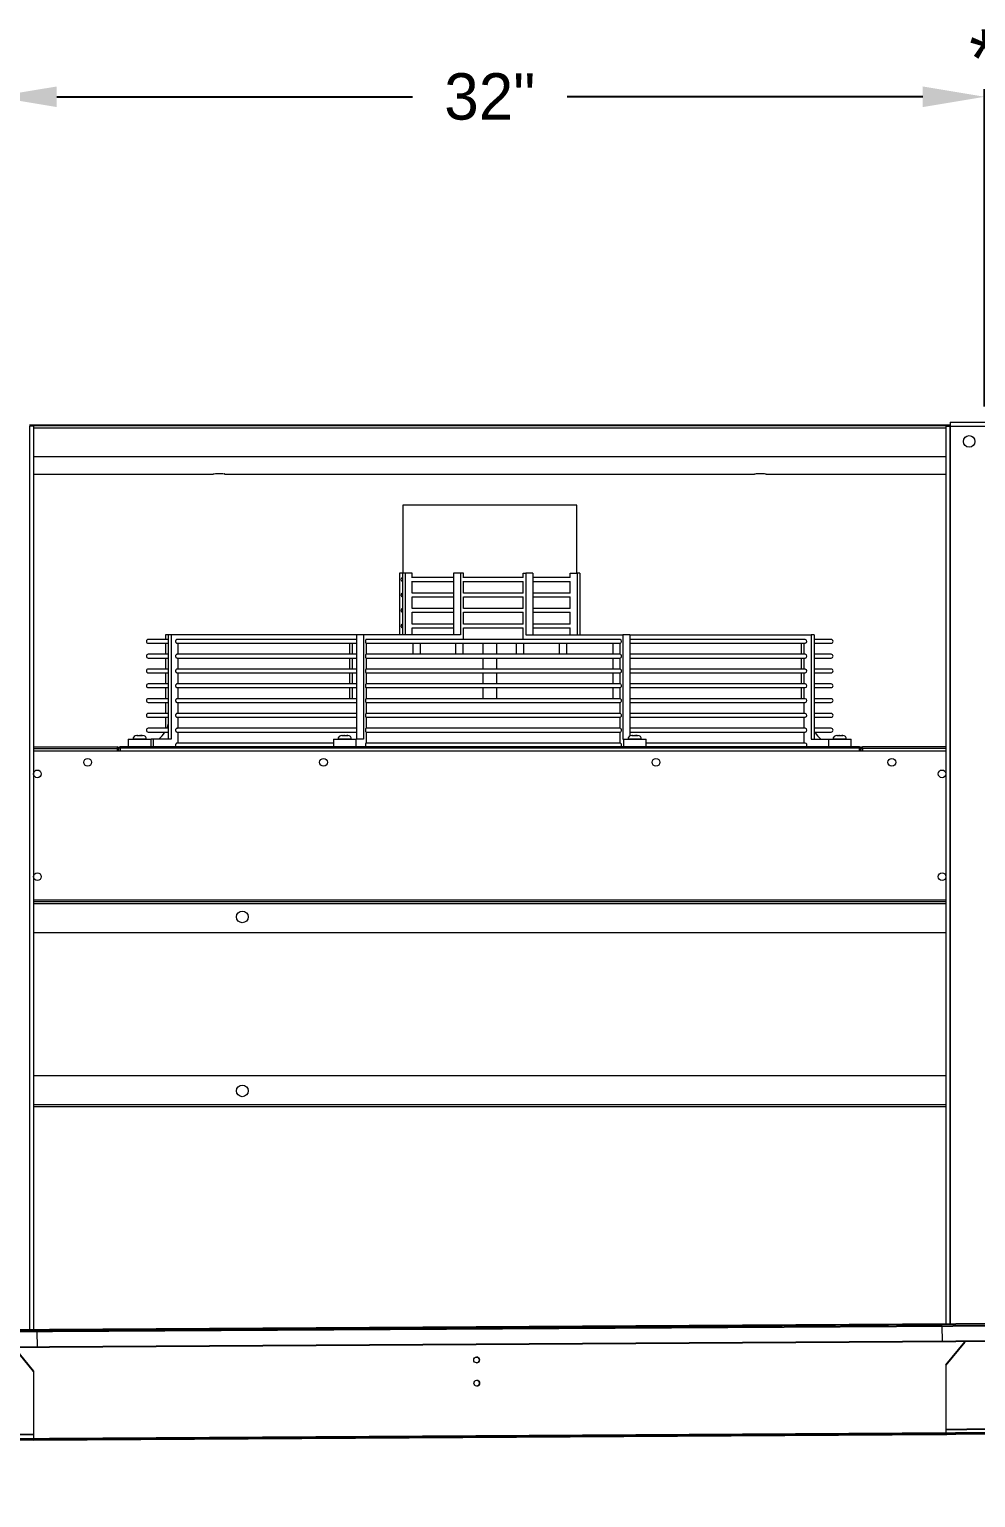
# Model space of a CAD drawing. Extents: x 6 to 271, y -23 to 146.
# Drawn here: x 131.39 to 161.99, y 41.8 to 89.28 of the extents above; entities that cross this region are included whole.
import ezdxf
from ezdxf.enums import TextEntityAlignment as Align

# ---------------------------------------------------------------- set-up
doc = ezdxf.new("R2010")
doc.units = 0
doc.header["$MEASUREMENT"] = 0
doc.layers.get('0').update_dxf_attribs({"linetype": 'CONTINUOUS'})
doc.layers.get('Defpoints').update_dxf_attribs({"linetype": 'CONTINUOUS'})
doc.dimstyles.get("Standard").update_dxf_attribs({"dimtxt": 1.5, "dimasz": 2, "dimexe": 0.25, "dimexo": 0.5, "dimgap": 0.75, "dimtad": 0, "dimtih": 1, "dimtoh": 1, "dimdec": 4, "dimzin": 0, "dimdsep": 46, "dimlunit": 5, "dimtxsty": 'STANDARD', "dimcen": 0.125, "dimclrd": 1, "dimclre": 1, "dimclrt": 1, "dimadec": 0, "dimazin": 0, "dimtfac": 1, "dimtdec": 4, "dimtofl": 0, "dimtmove": 0, "dimatfit": 3, "dimfxl": 1, "dimfrac": 2, "dimtolj": 1, "dimtzin": 0, "dimarcsym": 0})

# ---------------------------------------------------------------- blocks, each defined once
blk = doc.blocks.new('*D30')
at = {"color": 7, "lineweight": -2}
for p, q in [((265.292, 43.996), (265.292, 34.557)), ((90.295, 42.907), (90.295, 34.557)), ((92.295, 34.807), (174.794, 34.807)), ((263.292, 34.807), (180.794, 34.807))]:
    blk.add_line(p, q, dxfattribs=at)
at = {"color": 7}
for points in [[(92.295, 35.141), (92.295, 34.474), (90.295, 34.807)], [(263.292, 35.141), (263.292, 34.474), (265.292, 34.807)]]:
    blk.add_solid(points, dxfattribs=at)
at = {"layer": 'Defpoints', "color": 0}
for p in [(265.292, 44.496), (90.295, 43.407), (265.292, 34.807)]:
    blk.add_point(p, dxfattribs=at)
at = {"color": 7, "insert": (177.794, 34.807), "char_height": 1.5, "attachment_point": 5}
blk.add_mtext('\\A1;175"', dxfattribs=at)
blk = doc.blocks.new('*D33')
at = {"color": 7, "lineweight": -2}
for p, q in [((130.277, 77.078), (130.277, 87.348)), ((132.277, 87.098), (143.777, 87.098)), ((160.277, 87.098), (148.777, 87.098)), ((162.277, 77.078), (162.277, 87.348))]:
    blk.add_line(p, q, dxfattribs=at)
at = {"color": 7}
for points in [[(132.277, 87.431), (132.277, 86.764), (130.277, 87.098)], [(160.277, 87.431), (160.277, 86.764), (162.277, 87.098)]]:
    blk.add_solid(points, dxfattribs=at)
at = {"layer": 'Defpoints', "color": 0}
for p in [(162.277, 87.098), (130.277, 76.578), (162.277, 76.578)]:
    blk.add_point(p, dxfattribs=at)
at = {"color": 7, "insert": (146.277, 87.098), "char_height": 1.5, "attachment_point": 5}
blk.add_mtext('\\A1;32"', dxfattribs=at)

msp = doc.modelspace()

# ---------------------------------------------------------------- linework, layer by layer
at = {"color": 0, "linetype": 'Continuous', "lineweight": 15}
for p, q in [((131.3912, 76.49439), (161.1622, 76.49439)), ((131.3922, 76.44268), (131.3912, 76.44268)), ((131.5267, 76.44268), (131.3922, 76.44268)), ((131.3922, 76.44268), (131.3922, 47.21861)), ((131.5267, 76.44268), (131.5267, 47.21945)), ((161.0267, 76.44268), (161.0267, 47.40268)), ((161.0267, 76.44268), (161.1612, 76.44268)), ((161.1612, 76.44268), (161.1612, 47.40351)), ((161.1622, 76.44268), (161.1612, 76.44268)), ((161.1622, 76.57818), (161.1622, 76.44368)), ((161.1622, 76.57818), (163.3912, 76.57818)), ((161.1622, 76.44368), (163.3912, 76.44368)), ((161.1622, 76.44268), (161.1622, 76.44368)), ((161.1622, 76.44268), (163.3912, 76.44268)), ((161.1622, 47.40352), (161.1622, 76.44268)), ((131.5267, 76.38968), (161.0267, 76.38968)), ((131.5267, 75.46093), (161.0267, 75.46093)), ((131.5267, 74.89885), (137.3392, 74.89885)), ((137.7142, 74.89885), (154.8392, 74.89885)), ((155.2142, 74.89885), (161.0267, 74.89885)), ((147.353, 73.88918), (143.4642, 73.88918)), ((149.0892, 73.88918), (147.353, 73.88918)), ((143.35948, 71.69818), (143.35948, 69.70318)), ((143.45286, 71.69818), (143.35948, 71.69818)), ((143.54623, 71.69818), (143.45286, 71.69818)), ((143.45286, 71.69818), (143.45286, 69.70318)), ((143.54623, 71.69818), (143.54623, 69.70318)), ((143.77166, 71.69818), (143.54623, 71.69818)), ((143.77166, 71.54736), (143.77166, 71.69818)), ((145.33245, 71.69818), (145.10703, 71.69818)), ((145.10703, 71.69818), (145.10703, 69.70318)), ((145.33245, 71.69818), (145.33245, 69.70318)), ((145.42583, 71.69818), (145.33245, 71.69818)), ((145.42583, 71.54736), (145.42583, 71.69818)), ((147.353, 71.5483), (147.353, 71.69818)), ((147.353, 71.69818), (147.44637, 71.69818)), ((147.44637, 71.69818), (147.44637, 69.70318)), ((147.6718, 71.69818), (147.44637, 71.69818)), ((147.6718, 71.69818), (147.6718, 69.70318)), ((148.87511, 71.5483), (148.87511, 71.69818)), ((148.87511, 71.69818), (149.10054, 71.69818)), ((149.10054, 71.69818), (149.10054, 69.70318)), ((149.19391, 71.69818), (149.10054, 71.69818)), ((149.19391, 71.69818), (149.19391, 69.70318)), ((145.10703, 71.5483), (143.77166, 71.5483)), ((143.77166, 71.04736), (143.77166, 71.42923)), ((143.77166, 71.4283), (145.10703, 71.4283)), ((147.353, 71.5483), (145.42583, 71.5483)), ((145.42583, 71.04736), (145.42583, 71.42923)), ((145.42583, 71.4283), (147.353, 71.4283)), ((147.353, 71.0483), (147.353, 71.4283)), ((148.87511, 71.5483), (147.6718, 71.5483)), ((147.6718, 71.4283), (148.87511, 71.4283)), ((148.87511, 71.0483), (148.87511, 71.4283)), ((145.10703, 71.0483), (143.77166, 71.0483)), ((143.77166, 70.54736), (143.77166, 70.92923)), ((143.77166, 70.9283), (145.10703, 70.9283)), ((147.353, 71.0483), (145.42583, 71.0483)), ((145.42583, 70.54736), (145.42583, 70.92923)), ((145.42583, 70.9283), (147.353, 70.9283)), ((147.353, 70.5483), (147.353, 70.9283)), ((148.87511, 71.0483), (147.6718, 71.0483)), ((147.6718, 70.9283), (148.87511, 70.9283)), ((148.87511, 70.5483), (148.87511, 70.9283)), ((145.10703, 70.5483), (143.77166, 70.5483)), ((143.77166, 70.04736), (143.77166, 70.42923)), ((143.77166, 70.4283), (145.10703, 70.4283)), ((147.353, 70.5483), (145.42583, 70.5483)), ((145.42583, 70.04736), (145.42583, 70.42923)), ((145.42583, 70.4283), (147.353, 70.4283)), ((147.353, 70.0483), (147.353, 70.4283)), ((148.87511, 70.5483), (147.6718, 70.5483)), ((147.6718, 70.4283), (148.87511, 70.4283)), ((148.87511, 70.0483), (148.87511, 70.4283)), ((145.10703, 70.0483), (143.77166, 70.0483)), ((143.77166, 69.70318), (143.77166, 69.92923)), ((143.77166, 69.9283), (145.10703, 69.9283)), ((147.353, 70.0483), (145.42583, 70.0483)), ((145.42583, 69.5483), (145.42583, 69.92923)), ((145.42583, 69.9283), (147.353, 69.9283)), ((147.353, 69.5483), (147.353, 69.9283)), ((148.87511, 70.0483), (147.6718, 70.0483)), ((147.6718, 69.9283), (148.87511, 69.9283)), ((148.87511, 69.70318), (148.87511, 69.9283)), ((135.88306, 69.5483), (135.23659, 69.5483)), ((135.23659, 69.4283), (135.88306, 69.4283)), ((135.78968, 69.70318), (135.78968, 69.5483)), ((135.88306, 69.70318), (135.78968, 69.70318)), ((135.78968, 69.4283), (135.78968, 69.06963)), ((135.97643, 69.70318), (135.88306, 69.70318)), ((135.88306, 69.70318), (135.88306, 66.32218)), ((135.97643, 69.70318), (135.97643, 66.32218)), ((141.97151, 69.70318), (135.97643, 69.70318)), ((136.17283, 69.4283), (141.97151, 69.4283)), ((141.97151, 69.5483), (136.1729, 69.5483)), ((136.20185, 69.06963), (136.20185, 69.4283)), ((141.74608, 69.4283), (141.74608, 69.06963)), ((141.83946, 69.06963), (141.83946, 69.4283)), ((142.19694, 69.70318), (141.97151, 69.70318)), ((141.97151, 69.70318), (141.97151, 66.32218)), ((142.19694, 69.70318), (142.19694, 66.32218)), ((145.33245, 69.70318), (142.19694, 69.70318)), ((142.27829, 69.4283), (150.50157, 69.4283)), ((150.50157, 69.5483), (142.27842, 69.5483)), ((142.29031, 69.06963), (142.29031, 69.4283)), ((147.44637, 69.70318), (150.58189, 69.70318)), ((150.26309, 69.06963), (150.26309, 69.4283)), ((150.48851, 69.06963), (150.48851, 69.4283)), ((150.58189, 69.70318), (150.58189, 66.32218)), ((150.80731, 69.70318), (150.58189, 69.70318)), ((150.80731, 69.70318), (150.80731, 66.43027)), ((150.80731, 69.70318), (156.67034, 69.70318)), ((156.47643, 69.5483), (150.80731, 69.5483)), ((150.80731, 69.4283), (156.47643, 69.4283)), ((156.35154, 69.06963), (156.35154, 69.4283)), ((156.44491, 69.06963), (156.44491, 69.4283)), ((156.67034, 69.70318), (156.67034, 66.32218)), ((156.76372, 69.70318), (156.67034, 69.70318)), ((156.76372, 69.70318), (156.76372, 66.32218)), ((157.31681, 69.5483), (156.76372, 69.5483)), ((156.76372, 69.4283), (157.31681, 69.4283)), ((135.88306, 69.06963), (135.23659, 69.06963)), ((135.23659, 68.94963), (135.88306, 68.94963)), ((135.78968, 68.94963), (135.78968, 68.59096)), ((136.17283, 68.94963), (141.97151, 68.94963)), ((141.97151, 69.06963), (136.1729, 69.06963)), ((136.20185, 68.59096), (136.20185, 68.94963)), ((141.74608, 68.94963), (141.74608, 68.59096)), ((141.83946, 68.59096), (141.83946, 68.94963)), ((142.27829, 68.94963), (150.50157, 68.94963)), ((150.50157, 69.06963), (142.27842, 69.06963)), ((142.29031, 68.59096), (142.29031, 68.94963)), ((150.26309, 68.59096), (150.26309, 68.94963)), ((150.48851, 68.59096), (150.48851, 68.94963)), ((156.47643, 69.06963), (150.80731, 69.06963)), ((150.80731, 68.94963), (156.47643, 68.94963)), ((156.35154, 68.59096), (156.35154, 68.94963)), ((156.44491, 68.59096), (156.44491, 68.94963)), ((157.31681, 69.06963), (156.76372, 69.06963)), ((156.76372, 68.94963), (157.31681, 68.94963)), ((135.88306, 68.59096), (135.23659, 68.59096)), ((135.23659, 68.47097), (135.88306, 68.47097)), ((135.78968, 68.47097), (135.78968, 68.1123)), ((136.17283, 68.47097), (141.97151, 68.47097)), ((141.97151, 68.59096), (136.1729, 68.59096)), ((136.20185, 68.1123), (136.20185, 68.47097)), ((141.74608, 68.47097), (141.74608, 68.1123)), ((141.83946, 68.1123), (141.83946, 68.47097)), ((142.27829, 68.47097), (150.50157, 68.47097)), ((150.50157, 68.59096), (142.27842, 68.59096)), ((142.29031, 68.1123), (142.29031, 68.47097)), ((150.26309, 68.1123), (150.26309, 68.47097)), ((150.48851, 68.1123), (150.48851, 68.47097)), ((156.47643, 68.59096), (150.80731, 68.59096)), ((150.80731, 68.47097), (156.47643, 68.47097)), ((156.35154, 68.1123), (156.35154, 68.47097)), ((156.44491, 68.1123), (156.44491, 68.47097)), ((157.31681, 68.59096), (156.76372, 68.59096)), ((156.76372, 68.47097), (157.31681, 68.47097)), ((135.88306, 68.1123), (135.23659, 68.1123)), ((135.23659, 67.9923), (135.88306, 67.9923)), ((135.78968, 67.9923), (135.78968, 67.63363)), ((136.17283, 67.9923), (141.97151, 67.9923)), ((141.97151, 68.1123), (136.1729, 68.1123)), ((136.20185, 67.63363), (136.20185, 67.9923)), ((141.74608, 67.9923), (141.74608, 67.63363)), ((141.83946, 67.63363), (141.83946, 67.9923)), ((142.27829, 67.9923), (150.50157, 67.9923)), ((150.50157, 68.1123), (142.27842, 68.1123)), ((142.29031, 67.63363), (142.29031, 67.9923)), ((150.26309, 67.63363), (150.26309, 67.9923)), ((150.48851, 67.63363), (150.48851, 67.9923)), ((156.47643, 68.1123), (150.80731, 68.1123)), ((150.80731, 67.9923), (156.47643, 67.9923)), ((156.35154, 67.63363), (156.35154, 67.9923)), ((156.44491, 67.63363), (156.44491, 67.9923)), ((157.31681, 68.1123), (156.76372, 68.1123)), ((156.76372, 67.9923), (157.31681, 67.9923)), ((135.88306, 67.63363), (135.23659, 67.63363)), ((135.23659, 67.51363), (135.88306, 67.51363)), ((135.78968, 67.51363), (135.78968, 67.15497)), ((136.17283, 67.51363), (141.97151, 67.51363)), ((141.97151, 67.63363), (136.1729, 67.63363)), ((136.20185, 67.15497), (136.20185, 67.51363)), ((142.27829, 67.51363), (150.50157, 67.51363)), ((150.50157, 67.63363), (142.27842, 67.63363)), ((142.29031, 67.15497), (142.29031, 67.51363)), ((150.48851, 67.15497), (150.48851, 67.51363)), ((156.47643, 67.63363), (150.80731, 67.63363)), ((150.80731, 67.51363), (156.47643, 67.51363)), ((156.44491, 67.15497), (156.44491, 67.51363)), ((157.31681, 67.63363), (156.76372, 67.63363)), ((156.76372, 67.51363), (157.31681, 67.51363)), ((135.88306, 67.15497), (135.23659, 67.15497)), ((135.23659, 67.03497), (135.88306, 67.03497)), ((135.78968, 67.03497), (135.78968, 66.6763)), ((136.17283, 67.03497), (141.97151, 67.03497)), ((141.97151, 67.15497), (136.1729, 67.15497)), ((136.20185, 66.6763), (136.20185, 67.03497)), ((142.27829, 67.03497), (150.50157, 67.03497)), ((150.50157, 67.15497), (142.27842, 67.15497)), ((142.29031, 66.6763), (142.29031, 67.03497)), ((150.48851, 66.6763), (150.48851, 67.03497)), ((156.47643, 67.15497), (150.80731, 67.15497)), ((150.80731, 67.03497), (156.47643, 67.03497)), ((156.44491, 66.6763), (156.44491, 67.03497)), ((157.31681, 67.15497), (156.76372, 67.15497)), ((156.76372, 67.03497), (157.31681, 67.03497)), ((135.88306, 66.6763), (135.23659, 66.6763)), ((135.23659, 66.5563), (135.88306, 66.5563)), ((136.17283, 66.5563), (141.97151, 66.5563)), ((141.97151, 66.6763), (136.1729, 66.6763)), ((136.20185, 66.19764), (136.20185, 66.5563)), ((142.27829, 66.5563), (150.50157, 66.5563)), ((150.50157, 66.6763), (142.27842, 66.6763)), ((142.29031, 66.19764), (142.29031, 66.5563)), ((150.48851, 66.19764), (150.48851, 66.5563)), ((156.47643, 66.6763), (150.80731, 66.6763)), ((150.80731, 66.5563), (156.47643, 66.5563)), ((156.44491, 66.19764), (156.44491, 66.5563)), ((157.31681, 66.6763), (156.76372, 66.6763)), ((156.76372, 66.5563), (157.31681, 66.5563)), ((131.5267, 66.07818), (134.2257, 66.07818)), ((131.5267, 66.02718), (134.2257, 66.02718)), ((134.2257, 66.07818), (134.2257, 66.02718)), ((134.2257, 66.02718), (134.2257, 65.95318)), ((134.2767, 66.02718), (134.2267, 66.02718)), ((134.2267, 66.02718), (134.2267, 65.95318)), ((134.32449, 66.02938), (134.2767, 66.02938)), ((134.2767, 66.02938), (134.2767, 65.95318)), ((134.32449, 66.02938), (134.32449, 65.95318)), ((158.2279, 66.07818), (134.3255, 66.07818)), ((134.3255, 66.07818), (134.3255, 66.02938)), ((158.2279, 66.02938), (134.3255, 66.02938)), ((134.3255, 66.02938), (134.3255, 65.95318)), ((134.59017, 66.32218), (134.61827, 66.32218)), ((134.61827, 66.32218), (135.32817, 66.32218)), ((135.17792, 66.32318), (134.74042, 66.32318)), ((134.86442, 66.44718), (134.86458, 66.44718)), ((134.86731, 66.44718), (134.86458, 66.44718)), ((134.86731, 66.44718), (134.87781, 66.44718)), ((134.8885, 66.44718), (134.87781, 66.44718)), ((134.8885, 66.44718), (134.96454, 66.44718)), ((134.97608, 66.44718), (134.96454, 66.44718)), ((134.98237, 66.44718), (134.97608, 66.44718)), ((134.98237, 66.44718), (135.00773, 66.44718)), ((135.02227, 66.44718), (135.00773, 66.44718)), ((135.02227, 66.44718), (135.05392, 66.44718)), ((135.39346, 66.32218), (135.32817, 66.32218)), ((135.39346, 66.32218), (135.39346, 66.07818)), ((135.97643, 66.32218), (135.39346, 66.32218)), ((141.21983, 66.19764), (136.1729, 66.19764)), ((141.21983, 66.32218), (141.24791, 66.32218)), ((141.24791, 66.32218), (141.95783, 66.32218)), ((141.80758, 66.32318), (141.37008, 66.32318)), ((141.49407, 66.44718), (141.52573, 66.44718)), ((141.54027, 66.44718), (141.52573, 66.44718)), ((141.54027, 66.44718), (141.56563, 66.44718)), ((141.57191, 66.44718), (141.56563, 66.44718)), ((141.58347, 66.44718), (141.57191, 66.44718)), ((141.58347, 66.44718), (141.65951, 66.44718)), ((141.67018, 66.44718), (141.65951, 66.44718)), ((141.67018, 66.44718), (141.68069, 66.44718)), ((141.68342, 66.44718), (141.68069, 66.44718)), ((141.68342, 66.44718), (141.68357, 66.44718)), ((142.19694, 66.32218), (141.95783, 66.32218)), ((150.50157, 66.19764), (142.27842, 66.19764)), ((150.58189, 66.32218), (150.59557, 66.32218)), ((150.59557, 66.32218), (150.62366, 66.32218)), ((150.62366, 66.32218), (151.33357, 66.32218)), ((150.76247, 66.32318), (150.74582, 66.32318)), ((151.18332, 66.32318), (150.76247, 66.32318)), ((150.86982, 66.44718), (150.86997, 66.44718)), ((150.8727, 66.44718), (150.86997, 66.44718)), ((150.8727, 66.44718), (150.88321, 66.44718)), ((150.89389, 66.44718), (150.88321, 66.44718)), ((150.89389, 66.44718), (150.96993, 66.44718)), ((150.98148, 66.44718), (150.96993, 66.44718)), ((150.98776, 66.44718), (150.98148, 66.44718)), ((150.98776, 66.44718), (151.01313, 66.44718)), ((151.02767, 66.44718), (151.01313, 66.44718)), ((151.02767, 66.44718), (151.05932, 66.44718)), ((156.47643, 66.19764), (151.33357, 66.19764)), ((156.67034, 66.32218), (157.22522, 66.32218)), ((157.22522, 66.32218), (157.25331, 66.32218)), ((157.25331, 66.32218), (157.96322, 66.32218)), ((157.51051, 66.32318), (157.37547, 66.32318)), ((157.49947, 66.44718), (157.53112, 66.44718)), ((157.81297, 66.32318), (157.51051, 66.32318)), ((157.54566, 66.44718), (157.53112, 66.44718)), ((157.54566, 66.44718), (157.57103, 66.44718)), ((157.57731, 66.44718), (157.57103, 66.44718)), ((157.58886, 66.44718), (157.57731, 66.44718)), ((157.58886, 66.44718), (157.6649, 66.44718)), ((157.67558, 66.44718), (157.6649, 66.44718)), ((157.67558, 66.44718), (157.68609, 66.44718)), ((157.68882, 66.44718), (157.68609, 66.44718)), ((157.68882, 66.44718), (157.68897, 66.44718)), ((158.2279, 66.07818), (158.2279, 66.02938)), ((158.2279, 66.02938), (158.2279, 65.95318)), ((158.2289, 66.02938), (158.2767, 66.02938)), ((158.2289, 65.95318), (158.2289, 66.02938)), ((158.2767, 65.95318), (158.2767, 66.02938)), ((158.3267, 66.02718), (158.2767, 66.02718)), ((158.3267, 66.02718), (158.3267, 65.95318)), ((158.3277, 66.02718), (158.3277, 66.07818)), ((161.0267, 66.07818), (158.3277, 66.07818)), ((158.3277, 65.95318), (158.3277, 66.02718)), ((161.0267, 66.02718), (158.3277, 66.02718)), ((131.5267, 65.95318), (161.0267, 65.95318)), ((131.5267, 61.12918), (161.0267, 61.12918)), ((131.5267, 61.12818), (161.0267, 61.12818)), ((131.5267, 61.07818), (161.0267, 61.07818)), ((131.5267, 61.01468), (161.0267, 61.01468)), ((131.5267, 60.07818), (161.0267, 60.07818)), ((131.5267, 55.45318), (161.0267, 55.45318)), ((131.5267, 54.51668), (161.0267, 54.51668)), ((131.5267, 54.45318), (161.0267, 54.45318)), ((131.64759, 47.2202), (160.89702, 47.40187)), ((131.64759, 47.2202), (131.64786, 47.176)), ((131.64786, 47.176), (160.8973, 47.35768)), ((131.65104, 46.66428), (131.64786, 47.176)), ((160.8973, 47.35768), (160.89702, 47.40187)), ((160.8973, 47.35768), (160.90047, 46.84596)), ((131.5267, 46.6628), (161.0267, 46.84604)), ((160.90047, 46.84596), (131.65104, 46.66428)), ((131.65104, 46.66428), (131.65104, 46.66357)), ((161.0267, 46.08477), (161.0267, 43.87111)), ((131.5267, 45.88601), (131.5267, 43.71334)), ((131.5267, 43.71375), (161.0267, 43.89698)), ((131.5267, 43.66274), (161.0267, 43.84598))]:
    msp.add_line(p, q, dxfattribs=at)
at = {"color": 0}
for p, q in [((260.14511, 48.01833), (96.39827, 47.00125)), ((96.39854, 46.95706), (195.64663, 47.57352)), ((195.64981, 47.06109), (96.5267, 46.44541)), ((130.91616, 46.63176), (131.5267, 45.88601)), ((161.63724, 46.83052), (161.0267, 46.08477)), ((96.5267, 43.49635), (260.0267, 44.5119)), ((260.0267, 44.4609), (96.5267, 43.44535)), ((131.5267, 43.83834), (129.0267, 43.79735)), ((163.5267, 44.0371), (161.0267, 43.99611)), ((161.0267, 43.87111), (161.0267, 43.82011))]:
    msp.add_line(p, q, dxfattribs=at)
at = {"color": 0, "linetype": 'Continuous', "lineweight": 15, "flags": 128}
for points in [[(137.3392, 74.89885), (137.34679, 74.90491), (137.36896, 74.91047), (137.40391, 74.9151), (137.44881, 74.9184), (137.50001, 74.92013), (137.55338, 74.92013), (137.60459, 74.9184), (137.64949, 74.9151), (137.68443, 74.91047), (137.7066, 74.90491), (137.7142, 74.89885)], [(137.7142, 74.89885), (137.70653, 74.9049), (137.70142, 74.90662)], [(154.8392, 74.89885), (154.84679, 74.90491), (154.86896, 74.91047), (154.90391, 74.9151), (154.94881, 74.9184), (155.00001, 74.92013), (155.05338, 74.92013), (155.10459, 74.9184), (155.14948, 74.9151), (155.18443, 74.91047), (155.2066, 74.90491), (155.2142, 74.89885)], [(155.2142, 74.89885), (155.20654, 74.9049), (155.20142, 74.90662)], [(150.50157, 69.5483), (150.50162, 69.5483), (150.5109, 69.54312), (150.51858, 69.52859), (150.52336, 69.50719), (150.52442, 69.48257), (150.52159, 69.45892), (150.51534, 69.44028), (150.50674, 69.42984), (150.50157, 69.4283)], [(150.50157, 69.06963), (150.50582, 69.06859), (150.51419, 69.05976), (150.5206, 69.04318), (150.52408, 69.02142), (150.52408, 68.99784), (150.5206, 68.97608), (150.51419, 68.9595), (150.50582, 68.95067), (150.50157, 68.94963)], [(150.50157, 68.59096), (150.50582, 68.58993), (150.51419, 68.58109), (150.5206, 68.56451), (150.52408, 68.54275), (150.52408, 68.51917), (150.5206, 68.49742), (150.51419, 68.48084), (150.50582, 68.472), (150.50157, 68.47097)], [(150.50157, 68.1123), (150.50582, 68.11126), (150.51419, 68.10242), (150.5206, 68.08585), (150.52408, 68.06409), (150.52408, 68.04051), (150.5206, 68.01875), (150.51419, 68.00217), (150.50582, 67.99334), (150.50157, 67.9923)], [(150.50157, 67.63363), (150.50582, 67.63259), (150.51419, 67.62376), (150.5206, 67.60718), (150.52408, 67.58542), (150.52408, 67.56184), (150.5206, 67.54008), (150.51419, 67.52351), (150.50582, 67.51467), (150.50157, 67.51363)], [(150.50157, 67.15497), (150.50582, 67.15393), (150.51419, 67.14509), (150.5206, 67.12852), (150.52408, 67.10676), (150.52408, 67.08318), (150.5206, 67.06142), (150.51419, 67.04484), (150.50582, 67.03601), (150.50157, 67.03497)], [(135.88306, 66.8211), (135.8445, 66.70485), (135.83253, 66.6763)], [(150.50157, 66.6763), (150.50582, 66.67526), (150.51419, 66.66643), (150.5206, 66.64985), (150.52408, 66.62809), (150.52408, 66.60451), (150.5206, 66.58275), (150.51419, 66.56618), (150.50582, 66.55734), (150.50157, 66.5563)], [(150.50157, 66.19764), (150.50608, 66.19647), (150.51451, 66.18719), (150.52089, 66.17004), (150.5242, 66.14774), (150.52391, 66.12383), (150.52251, 66.11306)]]:
    msp.add_lwpolyline(points, dxfattribs=at)
at = {"color": 0, "linetype": 'Continuous', "lineweight": 15}
for centre, radius in [((161.7767, 75.95318), 0.1875), ((133.2767, 65.57818), 0.125), ((140.9017, 65.57818), 0.125), ((151.6517, 65.57818), 0.125), ((159.2767, 65.57818), 0.125), ((131.6517, 65.20318), 0.125), ((160.9017, 65.20318), 0.125), ((131.6517, 61.87918), 0.125), ((160.9017, 61.87918), 0.125), ((138.2767, 60.57818), 0.1875), ((138.2767, 54.95318), 0.1875), ((145.85088, 46.25176), 0.09375), ((145.85553, 45.50178), 0.09375)]:
    msp.add_circle(centre, radius, dxfattribs=at)
for centre, radius, start, end in [((143.4642, 71.4883), 0.06, 100.892283, 259.107717), ((143.4642, 70.9883), 0.06, 100.892283, 259.107717), ((143.4642, 70.4883), 0.06, 100.892283, 259.107717), ((143.4642, 69.9883), 0.06, 100.892283, 259.107717), ((135.23658, 69.4883), 0.06, 90, 270), ((156.47326, 69.4883), 0.06008, 273.025613, 86.974387), ((157.31681, 69.4883), 0.06, 270, 90), ((135.23658, 69.00963), 0.06, 90, 270), ((156.47314, 69.00963), 0.06009, 273.142971, 86.857029), ((157.31681, 69.00963), 0.06, 270, 90), ((135.23658, 68.53096), 0.06, 90, 270), ((156.47314, 68.53096), 0.06009, 273.14141, 86.85859), ((157.31681, 68.53096), 0.06, 270, 90), ((135.23658, 68.0523), 0.06, 90, 270), ((156.47314, 68.0523), 0.06009, 273.142971, 86.857029), ((157.31681, 68.0523), 0.06, 270, 90), ((135.23658, 67.57363), 0.06, 90, 270), ((156.47314, 67.57363), 0.06009, 273.14141, 86.85859), ((157.31681, 67.57363), 0.06, 270, 90), ((135.23658, 67.09497), 0.06, 90, 270), ((156.47314, 67.09497), 0.06009, 273.142971, 86.857029), ((157.31681, 67.09497), 0.06, 270, 90), ((135.23658, 66.6163), 0.06, 90, 270), ((134.9164, 67.07718), 1, 310.97463, 328.608789), ((156.47314, 66.6163), 0.06009, 273.142971, 86.857029), ((157.637, 67.07718), 1, 211.391211, 229.02537), ((157.31681, 66.6163), 0.06, 270, 90), ((134.2257, 66.02718), 0.051, 0, 90), ((134.2257, 66.02718), 0.001, 0, 90), ((134.3255, 66.02938), 0.0488, 90, 180), ((134.3255, 66.02938), 0.001, 90, 180), ((134.86442, 66.32318), 0.124, 90, 180), ((135.05392, 66.32318), 0.124, 0, 90), ((141.49408, 66.32318), 0.124, 90, 180), ((141.68358, 66.32318), 0.124, 0, 90), ((150.86982, 66.32318), 0.124, 90, 180), ((151.05932, 66.32318), 0.124, 0, 90), ((156.47294, 66.13814), 0.0596, 335.107681, 86.642469), ((157.49947, 66.32318), 0.124, 90, 180), ((157.68897, 66.32318), 0.124, 0, 90), ((158.2279, 66.02938), 0.0488, 360, 90), ((158.2279, 66.02938), 0.001, 0, 90), ((158.3277, 66.02718), 0.051, 90, 180), ((158.3277, 66.02718), 0.001, 90, 180), ((160.87567, 46.84544), 0.0248, 359.56387, 1.196893), ((145.8503, 46.25176), 0.09375, 0.355877, 90.181096), ((145.8503, 46.25176), 0.09375, 270.530665, 0.355877), ((145.85496, 45.50177), 0.09375, 0.355877, 90.181098), ((145.85496, 45.50177), 0.09375, 270.530662, 0.355877)]:
    msp.add_arc(centre, radius, start, end, dxfattribs=at)
for points in [[(161.1622, 76.45318), (131.3912, 76.45318)], [(131.5267, 74.89844), (137.3392, 74.89844)], [(137.7142, 74.89844), (154.8392, 74.89844)], [(155.2142, 74.89844), (161.0267, 74.89844)], [(143.4642, 73.88918), (143.4642, 71.69818)], [(149.0892, 71.69818), (149.0892, 73.88918)], [(143.78657, 69.4283), (143.78657, 69.06963)], [(144.03656, 69.06963), (144.03656, 69.4283)], [(145.17203, 69.4283), (145.17203, 69.06963)], [(145.42203, 69.06963), (145.42203, 69.4283)], [(146.0502, 69.4283), (146.0502, 69.06963)], [(146.5032, 69.06963), (146.5032, 69.4283)], [(147.13137, 69.4283), (147.13137, 69.06963)], [(147.38137, 69.06963), (147.38137, 69.4283)], [(148.51683, 69.4283), (148.51683, 69.06963)], [(148.76683, 69.06963), (148.76683, 69.4283)], [(146.0502, 68.94963), (146.0502, 68.59096)], [(146.5032, 68.59096), (146.5032, 68.94963)], [(146.0502, 68.47097), (146.0502, 68.1123)], [(146.5032, 68.1123), (146.5032, 68.47097)], [(146.0502, 67.9923), (146.0502, 67.63363)], [(146.5032, 67.63363), (146.5032, 67.9923)], [(134.59017, 66.32218), (134.59017, 66.07818)], [(134.74042, 66.32318), (134.74042, 66.32218)], [(134.86458, 66.44718), (134.8606, 66.44711)], [(134.8606, 66.44711), (134.86731, 66.44718)], [(134.87781, 66.44718), (134.88452, 66.44711)], [(134.88452, 66.44711), (134.8885, 66.44718)], [(134.96454, 66.44718), (134.96618, 66.44711)], [(134.96618, 66.44711), (134.98237, 66.44718)], [(135.00773, 66.44718), (135.02392, 66.44711)], [(135.02392, 66.44711), (135.02227, 66.44718)], [(135.17792, 66.32218), (135.17792, 66.32318)], [(135.32817, 66.07818), (135.32817, 66.32218)], [(141.21983, 66.32218), (141.21983, 66.07818)], [(141.37008, 66.32318), (141.37008, 66.32218)], [(141.52573, 66.44718), (141.52408, 66.44711)], [(141.52408, 66.44711), (141.54027, 66.44718)], [(141.56563, 66.44718), (141.58182, 66.44711)], [(141.58182, 66.44711), (141.58347, 66.44718)], [(141.65951, 66.44718), (141.66348, 66.44711)], [(141.66348, 66.44711), (141.67018, 66.44718)], [(141.68069, 66.44718), (141.6874, 66.44711)], [(141.6874, 66.44711), (141.68342, 66.44718)], [(141.80758, 66.32218), (141.80758, 66.32318)], [(141.95783, 66.07818), (141.95783, 66.32218)], [(150.59557, 66.32218), (150.59557, 66.07818)], [(150.74582, 66.32318), (150.74582, 66.32218)], [(150.86997, 66.44718), (150.866, 66.44711)], [(150.866, 66.44711), (150.8727, 66.44718)], [(150.88321, 66.44718), (150.88992, 66.44711)], [(150.88992, 66.44711), (150.89389, 66.44718)], [(150.96993, 66.44718), (150.97157, 66.44711)], [(150.97157, 66.44711), (150.98776, 66.44718)], [(151.01313, 66.44718), (151.02932, 66.44711)], [(151.02932, 66.44711), (151.02767, 66.44718)], [(151.18332, 66.32218), (151.18332, 66.32318)], [(151.33357, 66.07818), (151.33357, 66.32218)], [(157.22522, 66.32218), (157.22522, 66.07818)], [(157.37547, 66.32318), (157.37547, 66.32218)], [(157.53112, 66.44718), (157.52947, 66.44711)], [(157.52947, 66.44711), (157.54566, 66.44718)], [(157.57103, 66.44718), (157.58722, 66.44711)], [(157.58722, 66.44711), (157.58886, 66.44718)], [(157.6649, 66.44718), (157.66888, 66.44711)], [(157.66888, 66.44711), (157.67558, 66.44718)], [(157.68609, 66.44718), (157.6928, 66.44711)], [(157.6928, 66.44711), (157.68882, 66.44718)], [(157.81297, 66.32218), (157.81297, 66.32318)], [(157.96322, 66.07818), (157.96322, 66.32218)]]:
    msp.add_open_spline(points, degree=1, dxfattribs=at)
for points, knots in [([(136.17887, 69.54708), (136.17568, 69.54762), (136.16632, 69.5492), (136.15075, 69.54438), (136.13479, 69.53357), (136.12309, 69.51732), (136.11702, 69.49789), (136.11723, 69.47735), (136.12371, 69.45809), (136.13573, 69.44209), (136.15189, 69.43181), (136.16606, 69.4274), (136.17391, 69.42876), (136.17561, 69.42905)], [0, 0, 0, 0, 0.052808298, 0.15493593, 0.257103797, 0.35923847, 0.461343363, 0.563428087, 0.665506641, 0.767606275, 0.869713115, 0.971813909, 1, 1, 1, 1]), ([(142.28085, 69.54755), (142.28054, 69.54776), (142.27774, 69.54968), (142.27208, 69.54687), (142.265, 69.53873), (142.25936, 69.52426), (142.25587, 69.5059), (142.2549, 69.48551), (142.25657, 69.46547), (142.26069, 69.44792), (142.26679, 69.43524), (142.27305, 69.42853), (142.27704, 69.42898), (142.27844, 69.42914)], [0, 0, 0, 0, 0.01291758, 0.11640423, 0.21988361, 0.32335614, 0.42679932, 0.53022529, 0.63363382, 0.73704946, 0.84047647, 0.94392563, 1, 1, 1, 1]), ([(136.17887, 69.06842), (136.17568, 69.06895), (136.16632, 69.07053), (136.15075, 69.06571), (136.13479, 69.05491), (136.12309, 69.03866), (136.11702, 69.01923), (136.11723, 68.99869), (136.12371, 68.97942), (136.13573, 68.96343), (136.15189, 68.95315), (136.16607, 68.94873), (136.17391, 68.95009), (136.17561, 68.95039)], [0, 0, 0, 0, 0.05280884, 0.154937682, 0.25710539, 0.359239904, 0.461339005, 0.563429518, 0.665507913, 0.767602786, 0.869712564, 0.971813199, 1, 1, 1, 1]), ([(142.28085, 69.06888), (142.28054, 69.0691), (142.27774, 69.07102), (142.27208, 69.0682), (142.265, 69.06007), (142.25936, 69.04559), (142.25587, 69.02723), (142.2549, 69.00684), (142.25657, 68.98681), (142.26069, 68.96925), (142.26679, 68.95657), (142.27305, 68.94986), (142.27704, 68.95032), (142.27844, 68.95048)], [0, 0, 0, 0, 0.0129176, 0.1164044, 0.21988647, 0.32335494, 0.42680367, 0.53022381, 0.63363837, 0.73704904, 0.8404762, 0.9439255, 1, 1, 1, 1]), ([(136.17892, 68.58982), (136.17492, 68.59033), (136.16471, 68.59165), (136.14855, 68.58602), (136.13305, 68.57443), (136.122, 68.55767), (136.1167, 68.53798), (136.11771, 68.51747), (136.12494, 68.49853), (136.13758, 68.48307), (136.15412, 68.47364), (136.16768, 68.46983), (136.17471, 68.47128), (136.17562, 68.47147)], [0, 0, 0, 0, 0.06582473, 0.16795088, 0.27007653, 0.37219081, 0.47429056, 0.57636299, 0.67843814, 0.78052321, 0.88260589, 0.98474488, 1, 1, 1, 1]), ([(142.28088, 68.58975), (142.27936, 68.5903), (142.27528, 68.59177), (142.26868, 68.58655), (142.26216, 68.57534), (142.25745, 68.55883), (142.25509, 68.53926), (142.25535, 68.51872), (142.25819, 68.49963), (142.2633, 68.48387), (142.27008, 68.47414), (142.27549, 68.46997), (142.27822, 68.47113), (142.27842, 68.47121)], [0, 0, 0, 0, 0.06116858, 0.16460927, 0.26805449, 0.37147735, 0.47487735, 0.57825486, 0.68162572, 0.78500464, 0.88841055, 0.99183681, 1, 1, 1, 1]), ([(136.17892, 68.11115), (136.17492, 68.11167), (136.16471, 68.11299), (136.14856, 68.10736), (136.13305, 68.09577), (136.122, 68.07901), (136.1167, 68.05932), (136.11771, 68.0388), (136.12494, 68.01986), (136.13758, 68.00441), (136.15412, 67.99498), (136.16768, 67.99116), (136.17471, 67.99262), (136.17562, 67.99281)], [0, 0, 0, 0, 0.06582484, 0.16795277, 0.27007858, 0.37219302, 0.47428722, 0.57636576, 0.67844107, 0.78052186, 0.88260471, 0.98474486, 1, 1, 1, 1]), ([(142.28088, 68.11109), (142.27936, 68.11163), (142.27528, 68.11311), (142.26868, 68.10788), (142.26216, 68.09667), (142.25745, 68.08016), (142.25509, 68.06059), (142.25535, 68.04006), (142.25819, 68.02096), (142.2633, 68.0052), (142.27008, 67.99547), (142.27549, 67.99131), (142.27822, 67.99246), (142.27842, 67.99255)], [0, 0, 0, 0, 0.06116905, 0.16461122, 0.2680564, 0.37147922, 0.47487344, 0.57825692, 0.68162774, 0.78500661, 0.88840946, 0.99183682, 1, 1, 1, 1]), ([(136.17892, 67.63248), (136.17492, 67.633), (136.16471, 67.63432), (136.14855, 67.62869), (136.13305, 67.6171), (136.122, 67.60034), (136.1167, 67.58065), (136.11771, 67.56013), (136.12494, 67.5412), (136.13758, 67.52574), (136.15412, 67.51631), (136.16768, 67.5125), (136.17471, 67.51395), (136.17562, 67.51414)], [0, 0, 0, 0, 0.06582473, 0.16795088, 0.27007653, 0.37219081, 0.47429056, 0.57636299, 0.67843814, 0.78052321, 0.88260589, 0.98474488, 1, 1, 1, 1]), ([(142.28088, 67.63242), (142.27936, 67.63297), (142.27528, 67.63444), (142.26868, 67.62922), (142.26216, 67.61801), (142.25745, 67.60149), (142.25509, 67.58193), (142.25535, 67.56139), (142.25819, 67.5423), (142.2633, 67.52654), (142.27008, 67.51681), (142.27549, 67.51264), (142.27822, 67.5138), (142.27842, 67.51388)], [0, 0, 0, 0, 0.06116858, 0.16460927, 0.26805449, 0.37147735, 0.47487735, 0.57825486, 0.68162572, 0.78500464, 0.88841055, 0.99183681, 1, 1, 1, 1]), ([(136.17887, 67.15375), (136.17568, 67.15429), (136.16632, 67.15587), (136.15075, 67.15105), (136.13479, 67.14025), (136.12309, 67.12399), (136.11702, 67.10456), (136.11723, 67.08402), (136.12371, 67.06476), (136.13573, 67.04876), (136.15189, 67.03848), (136.16606, 67.03407), (136.17391, 67.03543), (136.17561, 67.03572)], [0, 0, 0, 0, 0.05280837, 0.15493752, 0.25710233, 0.35924183, 0.46134124, 0.56343206, 0.66551076, 0.76760594, 0.86971293, 0.97181387, 1, 1, 1, 1]), ([(142.28085, 67.15422), (142.28054, 67.15443), (142.27774, 67.15635), (142.27208, 67.15354), (142.265, 67.14541), (142.25936, 67.13093), (142.25587, 67.11257), (142.2549, 67.09218), (142.25657, 67.07214), (142.26069, 67.05459), (142.26679, 67.04191), (142.27305, 67.0352), (142.27704, 67.03565), (142.27844, 67.03581)], [0, 0, 0, 0, 0.0129176, 0.1164044, 0.21988647, 0.32335494, 0.42680367, 0.53022381, 0.63363837, 0.73704904, 0.8404762, 0.9439255, 1, 1, 1, 1]), ([(136.17887, 66.67509), (136.17568, 66.67563), (136.16632, 66.6772), (136.15075, 66.67238), (136.13479, 66.66158), (136.12309, 66.64533), (136.11702, 66.6259), (136.11723, 66.60536), (136.12371, 66.58609), (136.13573, 66.5701), (136.15189, 66.55982), (136.16606, 66.5554), (136.17391, 66.55676), (136.17561, 66.55706)], [0, 0, 0, 0, 0.05280831, 0.15493596, 0.25710385, 0.35923855, 0.46134065, 0.56342837, 0.66550694, 0.7676043, 0.86971271, 0.97181353, 1, 1, 1, 1]), ([(142.28085, 66.67555), (142.28054, 66.67577), (142.27774, 66.67769), (142.27208, 66.67488), (142.265, 66.66674), (142.25936, 66.65226), (142.25587, 66.63391), (142.2549, 66.61352), (142.25657, 66.59348), (142.26069, 66.57592), (142.26679, 66.56324), (142.27305, 66.55654), (142.27704, 66.55699), (142.27844, 66.55715)], [0, 0, 0, 0, 0.01291757, 0.11640421, 0.21988484, 0.32335523, 0.42680109, 0.53022704, 0.63363554, 0.7370486, 0.84047748, 0.94392559, 1, 1, 1, 1]), ([(136.17893, 66.1965), (136.17485, 66.19701), (136.16455, 66.1983), (136.14833, 66.19258), (136.13287, 66.18092), (136.12187, 66.1641), (136.11672, 66.14441), (136.11746, 66.12666), (136.12096, 66.11671), (136.12225, 66.11306)], [0, 0, 0, 0, 0.105411424, 0.265757007, 0.426128642, 0.586430953, 0.746692222, 0.906929459, 1, 1, 1, 1]), ([(142.28085, 66.19642), (142.27978, 66.19694), (142.27617, 66.1987), (142.2699, 66.19448), (142.26315, 66.18434), (142.25808, 66.16852), (142.25534, 66.14938), (142.25504, 66.12991), (142.25662, 66.1183), (142.25734, 66.11306)], [0, 0, 0, 0, 0.06751503, 0.22767735, 0.38785377, 0.54800064, 0.70810554, 0.86818075, 1, 1, 1, 1])]:
    msp.add_open_spline(points, degree=3, knots=knots, dxfattribs=at)

# ---------------------------------------------------------------- texts
at = {"color": 0}
msp.add_text('*', height=1.87063, dxfattribs=at).set_placement((162.26482, 87.40646), align=Align.CENTER)

# ---------------------------------------------------------------- dimensions: what is measured, and where the dimension line sits
for base, p1, p2, picture, middle in [((162.2767, 87.09757), (130.2767, 76.57818), (162.2767, 76.57818), '*D33', (146.2767, 87.09757)), ((265.29209, 34.80737), (90.29547, 43.40664), (265.29209, 44.49603), '*D30', (177.79378, 34.80737))]:
    dim = msp.add_linear_dim(base=base, p1=p1, p2=p2, dimstyle='Standard', override={"dimpost": '"', "dimclrd": 7, "dimclre": 7, "dimclrt": 7}, dxfattribs=at)
    dim.commit()
    dim.dimension.update_dxf_attribs({"geometry": picture, "text_midpoint": middle})

doc.saveas('drawing.dxf')
